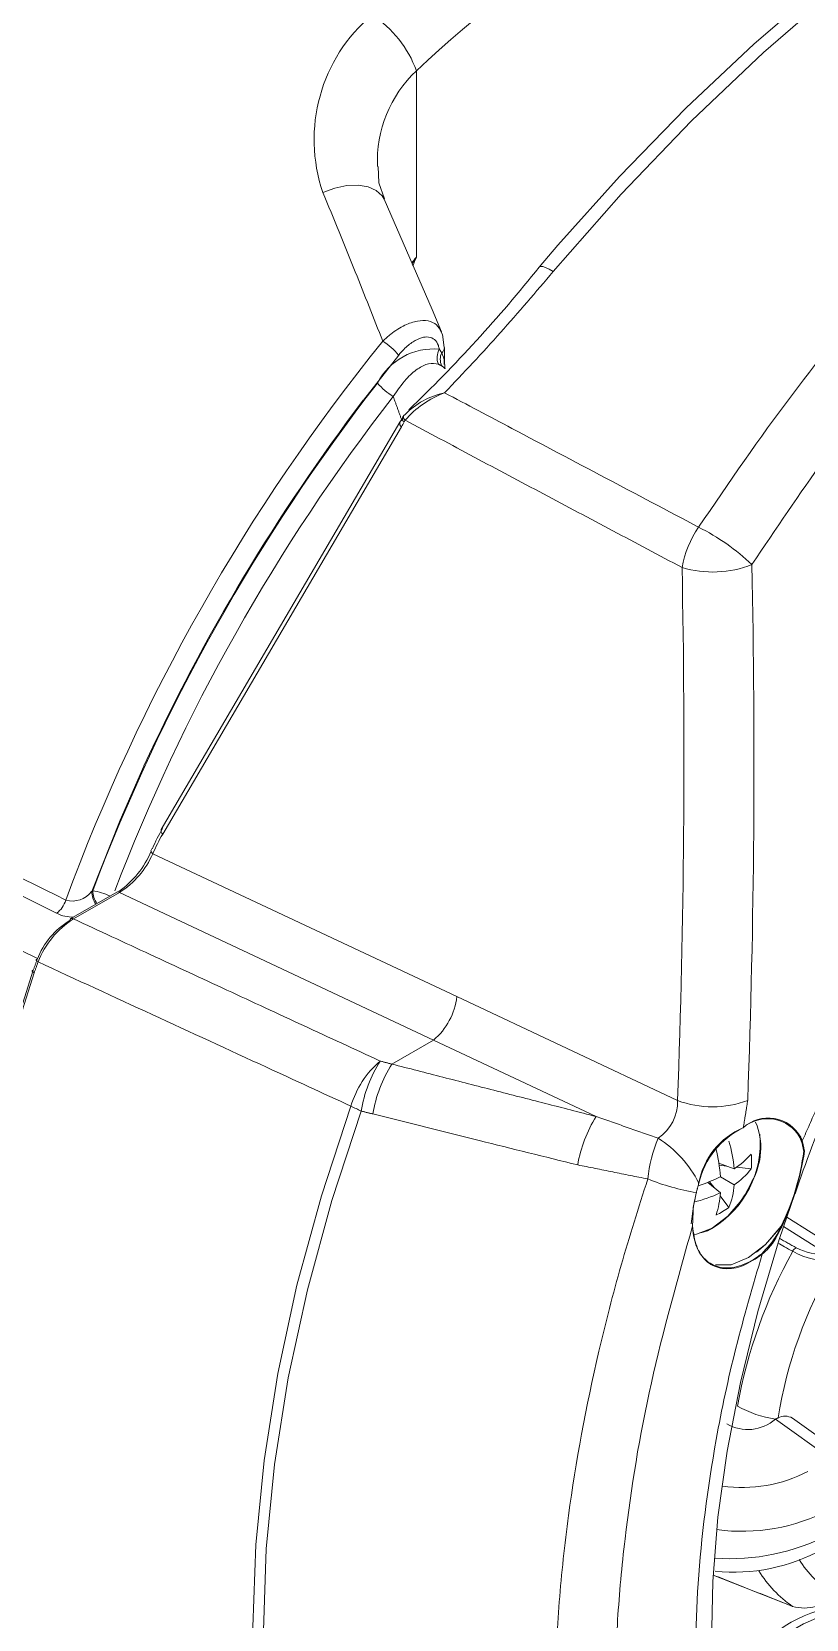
# Model space of a CAD drawing. Extents: x 8 to 113, y 2 to 87.
# Drawn here: x 83.322 to 84.776, y 3.899 to 6.876 of the extents above; entities that cross this region are included whole.
import ezdxf

# ---------------------------------------------------------------- set-up
doc = ezdxf.new("R2010")
doc.units = 0
doc.header["$MEASUREMENT"] = 0
doc.layers.add('OBJECT', color=7, linetype='CONTINUOUS')

msp = doc.modelspace()

# ---------------------------------------------------------------- linework, layer by layer
at = {"layer": 'OBJECT', "linetype": 'Continuous', "lineweight": 15}
for p, q in [((84.044, 6.8032), (84.044, 6.4537)), ((84.0965, 6.2527), (84.0965, 6.2841)), ((84.0107, 6.2699), (83.9444, 6.1854)), ((84.0131, 6.1439), (83.5653, 5.3802)), ((84.0157, 6.1353), (83.5679, 5.3716)), ((83.5493, 5.3347), (84.1197, 5.0666)), ((83.4818, 5.2628), (83.3955, 5.2129)), ((83.487, 5.2622), (83.4006, 5.2123)), ((83.4346, 5.2638), (83.4366, 5.265)), ((84.0761, 4.9852), (83.487, 5.2622)), ((84.1197, 5.0666), (84.5341, 4.8718)), ((84.0761, 4.9852), (83.9979, 4.9401)), ((84.3812, 4.8418), (84.0761, 4.9852)), ((84.6402, 4.7436), (84.6115, 4.7543)), ((84.626, 4.7489), (84.612, 4.7506)), ((84.6722, 4.7435), (84.6447, 4.7467)), ((84.6143, 4.6986), (84.5906, 4.7181)), ((84.6025, 4.7083), (84.5941, 4.7195)), ((84.6143, 4.7286), (84.6402, 4.7136)), ((84.6303, 4.671), (84.6138, 4.6931)), ((84.5638, 4.6733), (84.5598, 4.6405)), ((84.5598, 4.6405), (84.5637, 4.673)), ((84.564, 4.6727), (84.5641, 4.673)), ((84.7392, 4.6532), (84.8302, 4.5956)), ((84.8141, 4.5839), (84.7329, 4.6353)), ((84.7176, 4.2741), (84.8208, 4.2002)), ((84.8532, 4.2016), (84.7494, 4.2758)), ((84.601, 3.9816), (84.7506, 3.9226)), ((84.75, 3.9229), (84.7506, 3.9226))]:
    msp.add_line(p, q, dxfattribs=at)
at = {"layer": 'OBJECT', "linetype": 'Continuous', "lineweight": 15, "flags": 128}
for points in [[(86.1916, 7.5365), (86.1268, 7.537), (86.0026, 7.5293), (85.8753, 7.5102), (85.7453, 7.4797), (85.6131, 7.438), (85.4793, 7.3853), (85.3447, 7.3217), (85.2097, 7.2476), (85.0749, 7.1634), (84.941, 7.0694), (84.8084, 6.9661), (84.6779, 6.8539), (84.5498, 6.7333), (84.4248, 6.6048), (84.3096, 6.4763), (84.2745, 6.4351)], [(86.2106, 7.5293), (86.0829, 7.5272), (85.9512, 7.5124), (85.8162, 7.485), (85.6784, 7.445), (85.5386, 7.3927), (85.3975, 7.3282), (85.2556, 7.2521), (85.1137, 7.1645), (84.9726, 7.0659), (84.8328, 6.9568), (84.695, 6.8377), (84.56, 6.7093), (84.4283, 6.5721), (84.3006, 6.4267)], [(83.9843, 6.5628), (83.9737, 6.5931), (83.972, 6.6238)], [(83.9833, 6.5624), (83.9795, 6.5689), (83.9687, 6.5789), (83.9534, 6.5855), (83.9346, 6.5886), (83.9134, 6.5878), (83.8909, 6.5832), (83.8685, 6.5752)], [(84.091, 6.3133), (84.0733, 6.3552), (83.9833, 6.5624)], [(84.2743, 6.4349), (84.2745, 6.435), (84.2745, 6.4351)], [(84.2745, 6.4351), (84.2769, 6.4363), (84.281, 6.436), (84.2865, 6.4343), (84.2931, 6.4311), (84.3006, 6.4267)], [(84.0961, 6.284), (84.0928, 6.3085), (84.0904, 6.3129)], [(84.0982, 6.2451), (84.0974, 6.2466), (84.0972, 6.2526)], [(84.0182, 6.1529), (84.017, 6.1506), (84.0131, 6.1439)], [(84.0204, 6.1566), (84.0188, 6.154), (84.0183, 6.1528)], [(84.0221, 6.1581), (84.021, 6.1573), (84.0204, 6.1566)], [(83.5328, 5.4992), (83.4879, 5.3974), (83.4346, 5.2638)], [(83.5487, 5.3445), (83.5474, 5.3437), (83.5466, 5.3428), (83.5461, 5.3416), (83.5459, 5.3403), (83.5462, 5.3388), (83.5469, 5.3374), (83.548, 5.336), (83.5493, 5.3347)], [(83.3332, 5.1381), (83.2693, 5.1693)], [(83.3324, 5.1366), (83.3313, 5.1365), (83.3305, 5.1362), (83.3302, 5.1358), (83.3302, 5.1351), (83.3306, 5.1344), (83.3314, 5.1335), (83.3326, 5.1326), (83.3341, 5.1317)], [(83.3251, 3.3964), (83.273, 3.5019), (83.2299, 3.6168), (83.1962, 3.7405), (83.1719, 3.8722), (83.1573, 4.0111), (83.1525, 4.1565), (83.1573, 4.3076), (83.1719, 4.4634), (83.1962, 4.6231), (83.2299, 4.7857), (83.273, 4.9503), (83.3251, 5.116)], [(83.3267, 5.1113), (83.2744, 4.945), (83.2312, 4.7797), (83.1973, 4.6164), (83.1729, 4.456), (83.1583, 4.2996), (83.1534, 4.1479), (83.1583, 4.0019), (83.1729, 3.8623), (83.1973, 3.7301), (83.2312, 3.6059), (83.2744, 3.4905), (83.3267, 3.3846)], [(83.3251, 5.116), (83.3239, 5.1159), (83.3231, 5.1156), (83.3227, 5.1152), (83.3227, 5.1146), (83.3231, 5.1139), (83.324, 5.1131), (83.3252, 5.1122), (83.3267, 5.1113)], [(83.9212, 3.1205), (83.8657, 3.2249), (83.8198, 3.3395), (83.7838, 3.4636), (83.758, 3.5964), (83.7424, 3.737), (83.7372, 3.8846), (83.7424, 4.0382), (83.758, 4.1968), (83.7838, 4.3595), (83.8198, 4.5252), (83.8657, 4.6928), (83.9212, 4.8612)], [(83.9404, 4.852), (83.885, 4.684), (83.8393, 4.5168), (83.8033, 4.3515), (83.7775, 4.1892), (83.762, 4.0309), (83.7568, 3.8777), (83.762, 3.7304), (83.7775, 3.5901), (83.8033, 3.4577), (83.8393, 3.3339), (83.885, 3.2195), (83.9404, 3.1154)], [(84.8449, 3.19), (84.8343, 3.197), (84.7803, 3.2475), (84.7331, 3.3081), (84.6932, 3.3779), (84.6604, 3.4565), (84.6347, 3.5427), (84.6153, 3.6382), (84.6029, 3.7422), (84.5977, 3.8532), (84.6, 3.9697), (84.6099, 4.09), (84.6272, 4.2142), (84.652, 4.3431), (84.6845, 4.4759), (84.7245, 4.6109), (84.7544, 4.6968)], [(84.599, 4.6323), (84.6286, 4.655), (84.6515, 4.6817)], [(84.5638, 4.6733), (84.5639, 4.6733), (84.564, 4.6732), (84.564, 4.6731), (84.5641, 4.673), (84.5641, 4.673)], [(84.5622, 4.636), (84.5622, 4.6359), (84.5621, 4.6359)], [(84.5644, 4.6202), (84.5695, 4.6209), (84.599, 4.6323)], [(84.5774, 4.6233), (84.5899, 4.6271), (84.5979, 4.6314)], [(84.7282, 4.6357), (84.6991, 4.6018), (84.6669, 4.577), (84.6346, 4.5638), (84.6052, 4.5633), (84.605, 4.5634)], [(84.6823, 4.5874), (84.6992, 4.6018), (84.7282, 4.6359)]]:
    msp.add_lwpolyline(points, dxfattribs=at)
at = {"layer": 'OBJECT', "linetype": 'Continuous', "lineweight": 15}
for centre, radius, start, end in [((85.4042, 5.3662), 1.9787, 106.5663, 133.4284), ((84.1576, 6.6743), 0.3056, 130.1063, 198.9278), ((83.8462, 6.7316), 0.2104, 19.893, 57.0087), ((84.2013, 6.6345), 0.2306, 133.0045, 182.7404), ((82.0963, 8.1805), 2.7913, 313.8452, 321.288), ((84.4531, 6.1962), 0.4834, 147.811, 149.6081), ((86.8629, 3.9687), 3.7045, 141.0762, 159.8067), ((83.923, 6.2007), 0.1116, 38.2685, 58.8007), ((84.0836, 6.2847), 0.0129, 307.2563, 356.7742), ((84.0761, 6.163), 0.1185, 84.7687, 152.6402), ((84.1161, 6.265), 0.0333, 151.2185, 201.6711), ((84.1194, 6.2621), 0.0306, 156.25, 203.4623), ((86.8575, 3.972), 3.6571, 142.1204, 159.2945), ((84.0656, 6.2989), 0.1249, 220.7024, 238.593), ((84.1289, 6.052), 0.1506, 102.2578, 135.1967), ((84.1604, 6.0285), 0.1821, 110.396, 139.1205), ((86.848, 3.9774), 3.6075, 142.122, 159.0912), ((86.8757, 3.9607), 3.68, 142.8044, 155.2866), ((84.02, 6.1413), 0.00739, 159.0725, 233.654), ((84.025, 6.1505), 0.00725, 161.2178, 234.9715), ((84.0274, 6.1537), 0.00761, 157.371, 231.8371), ((84.7346, 5.8368), 0.1952, 145.5835, 169.8017), ((84.3857, 5.5731), 0.4186, 46.541, 63.3316), ((67.1681, 5.5172), 17.3779, 357.87163, 1.16792), ((84.5999, 6.0664), 0.2033, 253.5985, 291.2596), ((67.1938, 5.5122), 17.4836, 357.90102, 1.1954), ((83.8496, 5.2177), 0.3265, 149.7747, 157.1501), ((83.8451, 5.2094), 0.3212, 149.6744, 157.0413), ((83.5722, 5.3776), 0.00739, 159.0732, 233.653), ((83.3793, 5.411), 0.1818, 305.8506, 336.7328), ((83.4008, 5.3994), 0.162, 302.136, 336.4802), ((83.338, 5.2627), 0.0504, 307.8034, 342.4083), ((83.3981, 5.2919), 0.046, 254.8889, 322.3826), ((83.4797, 5.2658), 0.0452, 182.4664, 214.6996), ((83.4248, 5.1659), 0.0998, 63.6925, 83.2323), ((83.4811, 5.2667), 0.0446, 182.2383, 214.9277), ((83.4839, 5.2581), 0.00508, 53.2194, 114.1353), ((83.4888, 5.0718), 0.1659, 122.115, 158.8394), ((83.3989, 5.2827), 0.0669, 243.4185, 271.4488), ((83.3979, 5.2092), 0.00443, 123.1547, 176.7683), ((83.3976, 5.2082), 0.00508, 53.2194, 114.1353), ((83.4701, 5.0832), 0.1476, 121.2622, 158.8031), ((83.9958, 5.0806), 0.1247, 310.0893, 353.5497), ((87.0639, 3.9137), 2.4386, 152.4627, 161.2689), ((84.0886, 4.8125), 0.1744, 130.1928, 163.7873), ((84.1883, 4.8112), 0.2513, 147.6279, 170.6485), ((84.2102, 4.8056), 0.2513, 147.6448, 170.6279), ((84.0694, 5.1459), 0.3209, 242.4962, 246.296), ((84.4514, 4.8696), 0.0827, 304.0186, 1.5143), ((84.5998, 5.048), 0.1881, 249.5483, 290.5093), ((84.5946, 4.7084), 0.2516, 147.9849, 170.2521), ((84.7028, 4.7673), 0.0703, 29.9595, 130.7862), ((84.7041, 4.7696), 0.0694, 28.5625, 132.1893), ((84.5634, 4.7827), 0.1268, 330.2414, 22.5035), ((84.748, 4.6964), 0.2713, 157.3195, 174.036), ((84.385, 4.6222), 0.2113, 26.6514, 57.7973), ((84.7253, 4.681), 0.1556, 115.8221, 166.6055), ((84.7124, 4.6911), 0.141, 113.2183, 169.3685), ((84.5015, 4.7925), 0.1878, 300.897, 4.983), ((84.3927, 4.7234), 0.2484, 4.6597, 16.8952), ((84.6571, 4.8209), 0.000417, 231.13, 17.2219), ((84.7642, 4.8036), 0.0012, 248.8536, 319.3553), ((84.6805, 4.7657), 0.091, 6.9184, 23.8514), ((84.6804, 4.7657), 0.0911, 7.1114, 23.5612), ((84.7672, 4.7969), 0.00125, 247.6517, 315.9674), ((84.302, 4.7077), 0.313, 3.8349, 13.6658), ((84.5555, 4.8729), 0.1546, 303.2263, 318.9735), ((84.5329, 4.7574), 0.14, 354.2686, 5.7314), ((84.3317, 4.8327), 0.4427, 333.6048, 352.7264), ((84.2567, 4.8552), 0.5216, 335.0414, 351.3539), ((84.7715, 4.778), 0.00128, 238.936, 311.7259), ((84.7715, 4.7777), 0.00128, 239.5455, 311.5854), ((84.5615, 4.8298), 0.1403, 304.1254, 322.044), ((84.6458, 5.1417), 0.4495, 248.0963, 260.1866), ((84.4784, 5.0047), 0.3077, 287.9542, 296.2028), ((84.5002, 4.7237), 0.1404, 337.9549, 355.8717), ((84.4722, 4.8106), 0.2208, 324.2814, 335.724), ((84.508, 4.9231), 0.2484, 283.1025, 295.3376), ((84.4599, 4.7073), 0.1547, 341.025, 356.7707), ((84.5636, 4.6728), 0.000404, 266.6348, 332.1028), ((84.5637, 4.6732), 0.000407, 266.5054, 331.3563), ((84.5486, 4.7847), 0.14, 294.2662, 305.7285), ((84.7277, 4.6335), 0.00241, 41.4922, 78.2313), ((84.7277, 4.6334), 0.00239, 41.097, 78.544), ((85.5666, 4.1345), 0.9345, 150.9023, 169.8895), ((84.7632, 4.5826), 0.0146, 117.2127, 154.5393), ((84.8135, 4.6989), 0.127, 240.0289, 277.65), ((84.805, 4.6864), 0.1029, 241.8891, 275.0689), ((85.5522, 4.1444), 0.8398, 149.7374, 170.9562), ((84.7488, 4.4805), 0.2087, 240.6757, 261.4027), ((84.6658, 4.3334), 0.0788, 240.0813, 311.1409), ((84.7356, 4.2532), 0.0266, 58.6113, 118.798), ((84.6557, 4.4137), 0.2677, 261.9573, 297.3602), ((84.6548, 4.4166), 0.3529, 262.3715, 297.6537), ((84.6334, 4.4115), 0.3991, 265.7257, 297.6494), ((84.6396, 4.3285), 0.3414, 264.0749, 299.199), ((84.9279, 4.1137), 0.1952, 211.8033, 238.7954), ((84.8742, 4.1042), 0.2198, 211.4198, 235.5985), ((84.7718, 3.9994), 0.0796, 254.0697, 317.3635), ((84.862, 3.6948), 0.2291, 92.6609, 147.2994), ((84.8768, 3.6839), 0.2319, 92.8051, 148.5993)]:
    msp.add_arc(centre, radius, start, end, dxfattribs=at)
msp.add_ellipse((83.6591, 6.4746), major_axis=(-0.2555, 0.4414), ratio=0.719689, start_param=3.529058, end_param=3.556106, dxfattribs=at)
for points, knots in [([(84.5735, 5.9472), (84.6306, 6.0307), (84.7448, 6.1979), (84.9336, 6.4246), (85.133, 6.63), (85.3428, 6.8085), (85.5596, 6.9592), (85.7802, 7.0795), (86.0018, 7.1669), (86.2212, 7.2224), (86.4216, 7.2436), (86.6021, 7.2391), (86.7075, 7.2194), (86.7602, 7.2095)], [0, 0, 0, 0, 0.0947289, 0.1897538, 0.2844742, 0.3792526, 0.4743386, 0.5691143, 0.6628629, 0.7569108, 0.8506657, 0.9253324, 1, 1, 1, 1]), ([(86.7831, 7.0948), (86.7186, 7.1065), (86.5895, 7.1299), (86.3839, 7.1256), (86.1732, 7.0919), (85.9593, 7.025), (85.7455, 6.9272), (85.5353, 6.8002), (85.3319, 6.6448), (85.137, 6.4648), (84.9624, 6.2728), (84.8073, 6.0763), (84.7182, 5.9434), (84.6736, 5.877)], [0, 0, 0, 0, 0.0941084, 0.1885081, 0.2826058, 0.3767764, 0.4712531, 0.5654204, 0.6584643, 0.7518055, 0.8448573, 0.9224279, 1, 1, 1, 1]), ([(83.9809, 6.2962), (83.9637, 6.3397), (83.9265, 6.434), (83.8888, 6.5257), (83.8685, 6.5752)], [0, 0, 0, 0, 0.460735, 1, 1, 1, 1]), ([(84.044, 6.4537), (84.0439, 6.4536), (84.0417, 6.4482), (84.0396, 6.4428), (84.0375, 6.4375)], [0, 0, 0, 0, 0.033975, 1, 1, 1, 1]), ([(84.3006, 6.4267), (84.2682, 6.3884), (84.203, 6.3115), (84.1324, 6.2367), (84.0969, 6.1992)], [0, 0, 0, 0, 0.498142, 1, 1, 1, 1]), ([(83.9809, 6.2962), (83.9858, 6.3007), (83.999, 6.3127), (84.0215, 6.3267), (84.0458, 6.335), (84.0664, 6.3351), (84.0826, 6.3283), (84.088, 6.318), (84.0906, 6.3131)], [0, 0, 0, 0, 0.119484, 0.319503, 0.500045, 0.670108, 0.842155, 1, 1, 1, 1]), ([(84.087, 6.281), (84.0864, 6.2833), (84.0848, 6.2908), (84.0787, 6.2999), (84.0674, 6.3047), (84.0533, 6.3033), (84.0371, 6.2955), (84.0224, 6.2835), (84.0139, 6.2736), (84.0107, 6.2699)], [0, 0, 0, 0, 0.072611, 0.232464, 0.384311, 0.536497, 0.701328, 0.887553, 1, 1, 1, 1]), ([(84.0852, 6.2527), (84.0793, 6.2537), (84.0672, 6.2558), (84.0457, 6.2447), (84.0224, 6.2244), (84.0083, 6.2037), (84.0005, 6.1923)], [0, 0, 0, 0, 0.220289, 0.445216, 0.694221, 1, 1, 1, 1]), ([(84.0914, 6.2744), (84.0938, 6.2688), (84.097, 6.2617), (84.0961, 6.2542), (84.0959, 6.2526)], [0, 0, 0, 0, 0.792099, 1, 1, 1, 1]), ([(84.0969, 6.1992), (84.1391, 6.1769), (84.2979, 6.093), (84.4568, 6.0089), (84.5735, 5.9472)], [0, 0, 0, 0, 0.2652137, 1, 1, 1, 1]), ([(83.3689, 5.2229), (83.0862, 5.3645), (82.6817, 5.567), (82.2774, 5.7696), (82.1557, 5.8305)], [0, 0, 0, 0, 0.699038, 1, 1, 1, 1]), ([(82.5324, 5.6754), (82.5477, 5.6677), (82.6244, 5.6293), (82.909, 5.4866), (83.1782, 5.3517), (83.3861, 5.2475)], [0, 0, 0, 0, 0.0539192, 0.2695963, 1, 1, 1, 1]), ([(83.9212, 4.8612), (83.8684, 4.8855), (83.6726, 4.9756), (83.477, 5.0658), (83.3341, 5.1317)], [0, 0, 0, 0, 0.269854, 1, 1, 1, 1]), ([(84.3466, 4.751), (84.285, 4.7662), (84.1567, 4.7978), (84.0287, 4.8299), (83.9622, 4.8465)], [0, 0, 0, 0, 0.480479, 1, 1, 1, 1]), ([(84.4781, 2.9888), (84.4588, 3.0225), (84.42, 3.09), (84.3747, 3.2096), (84.3394, 3.3424), (84.3164, 3.4833), (84.3047, 3.6278), (84.3027, 3.775), (84.3104, 3.9304), (84.3326, 4.1377), (84.3722, 4.3502), (84.4265, 4.5625), (84.4609, 4.6706), (84.4781, 4.7246)], [0, 0, 0, 0, 0.088765, 0.177531, 0.269417, 0.361303, 0.442441, 0.523579, 0.607061, 0.690543, 0.843256, 0.921628, 1, 1, 1, 1]), ([(84.5621, 4.6359), (84.5343, 4.5375), (84.4781, 4.3384), (84.4382, 4.092), (84.4201, 3.8971), (84.4151, 3.7497), (84.4192, 3.6076), (84.4365, 3.4364), (84.4763, 3.2439), (84.5332, 3.1234), (84.5621, 3.0624)], [0, 0, 0, 0, 0.1583078, 0.3203927, 0.4074998, 0.494607, 0.5842284, 0.6738497, 0.8349381, 1, 1, 1, 1]), ([(84.5621, 4.6366), (84.5639, 4.6231), (84.5675, 4.5961), (84.5873, 4.5689), (84.6154, 4.5558), (84.6496, 4.5589), (84.6762, 4.5723), (84.6899, 4.5828), (84.692, 4.5844)], [0, 0, 0, 0, 0.193231, 0.386467, 0.579539, 0.772364, 0.965005, 1, 1, 1, 1]), ([(84.6928, 4.5833), (84.6809, 4.5753), (84.6569, 4.5592), (84.6217, 4.554), (84.592, 4.564), (84.5709, 4.5892), (84.5633, 4.6165), (84.5622, 4.6332), (84.5621, 4.6359)], [0, 0, 0, 0, 0.192554, 0.385108, 0.577706, 0.770473, 0.963486, 1, 1, 1, 1]), ([(84.692, 4.5844), (84.7023, 4.5954), (84.7164, 4.6103), (84.7257, 4.6303), (84.7282, 4.6357)], [0, 0, 0, 0, 0.730795, 1, 1, 1, 1]), ([(84.7295, 4.635), (84.7222, 4.6204), (84.7123, 4.6006), (84.697, 4.587), (84.6928, 4.5833)], [0, 0, 0, 0, 0.729925, 1, 1, 1, 1]), ([(84.75, 4.5889), (84.7449, 4.5918), (84.7357, 4.5969), (84.7266, 4.6021), (84.7225, 4.6044)], [0, 0, 0, 0, 0.5583038, 1, 1, 1, 1]), ([(84.6928, 3.2534), (84.683, 3.2723), (84.6453, 3.3446), (84.597, 3.4946), (84.5661, 3.7157), (84.5675, 3.9653), (84.5971, 4.199), (84.6411, 4.4076), (84.6755, 4.5245), (84.6928, 4.5833)], [0, 0, 0, 0, 0.062214, 0.238483, 0.419893, 0.595629, 0.776478, 0.887615, 1, 1, 1, 1])]:
    msp.add_open_spline(points, degree=3, knots=knots, dxfattribs=at)
for points in [[(84.0352, 6.443), (84.044, 6.4537)], [(84.087, 6.281), (84.0914, 6.2744)], [(84.0913, 6.2499), (84.0852, 6.2527)], [(84.0978, 6.2447), (84.0913, 6.2499)], [(84.0169, 6.1467), (84.0005, 6.1923)], [(84.0227, 6.1477), (84.0209, 6.1446)], [(84.5424, 5.8714), (84.0227, 6.1477)], [(83.4006, 5.2123), (83.9761, 4.9457)], [(83.3251, 5.116), (83.3324, 5.1366)], [(83.3341, 5.1317), (83.3267, 5.1113)], [(84.7681, 4.7961), (84.8776, 5.0425)], [(83.9761, 4.9457), (83.9979, 4.9401)], [(83.9979, 4.9401), (84.3812, 4.8418)], [(84.6657, 4.8719), (84.6575, 4.821)], [(83.9622, 4.8465), (83.9404, 4.852)], [(84.3812, 4.8418), (84.4976, 4.801)], [(84.7639, 4.8021), (84.7637, 4.8025)], [(84.7653, 4.8024), (84.7681, 4.7961)], [(84.7708, 4.7769), (84.7667, 4.7958)], [(84.7681, 4.7961), (84.7723, 4.7771)], [(84.7708, 4.7769), (84.7708, 4.7766)], [(84.4781, 4.7246), (84.3466, 4.751)], [(84.5692, 4.6987), (84.5739, 4.717)], [(84.5739, 4.7171), (84.5693, 4.6991)], [(84.5637, 4.6728), (84.5692, 4.6987)], [(84.5693, 4.6991), (84.5638, 4.6733)], [(84.5637, 4.673), (84.5621, 4.6366)], [(84.5621, 4.6359), (84.5636, 4.6724)], [(84.5637, 4.6728), (84.5636, 4.6724)], [(84.7282, 4.6359), (84.7282, 4.6357)], [(84.7295, 4.635), (84.7296, 4.6351)], [(84.7252, 4.6132), (84.7565, 4.5956)], [(84.7228, 4.2764), (84.7176, 4.2741)], [(84.601, 3.9817), (84.75, 3.9229)]]:
    msp.add_open_spline(points, degree=1, dxfattribs=at)

doc.saveas('drawing.dxf')
